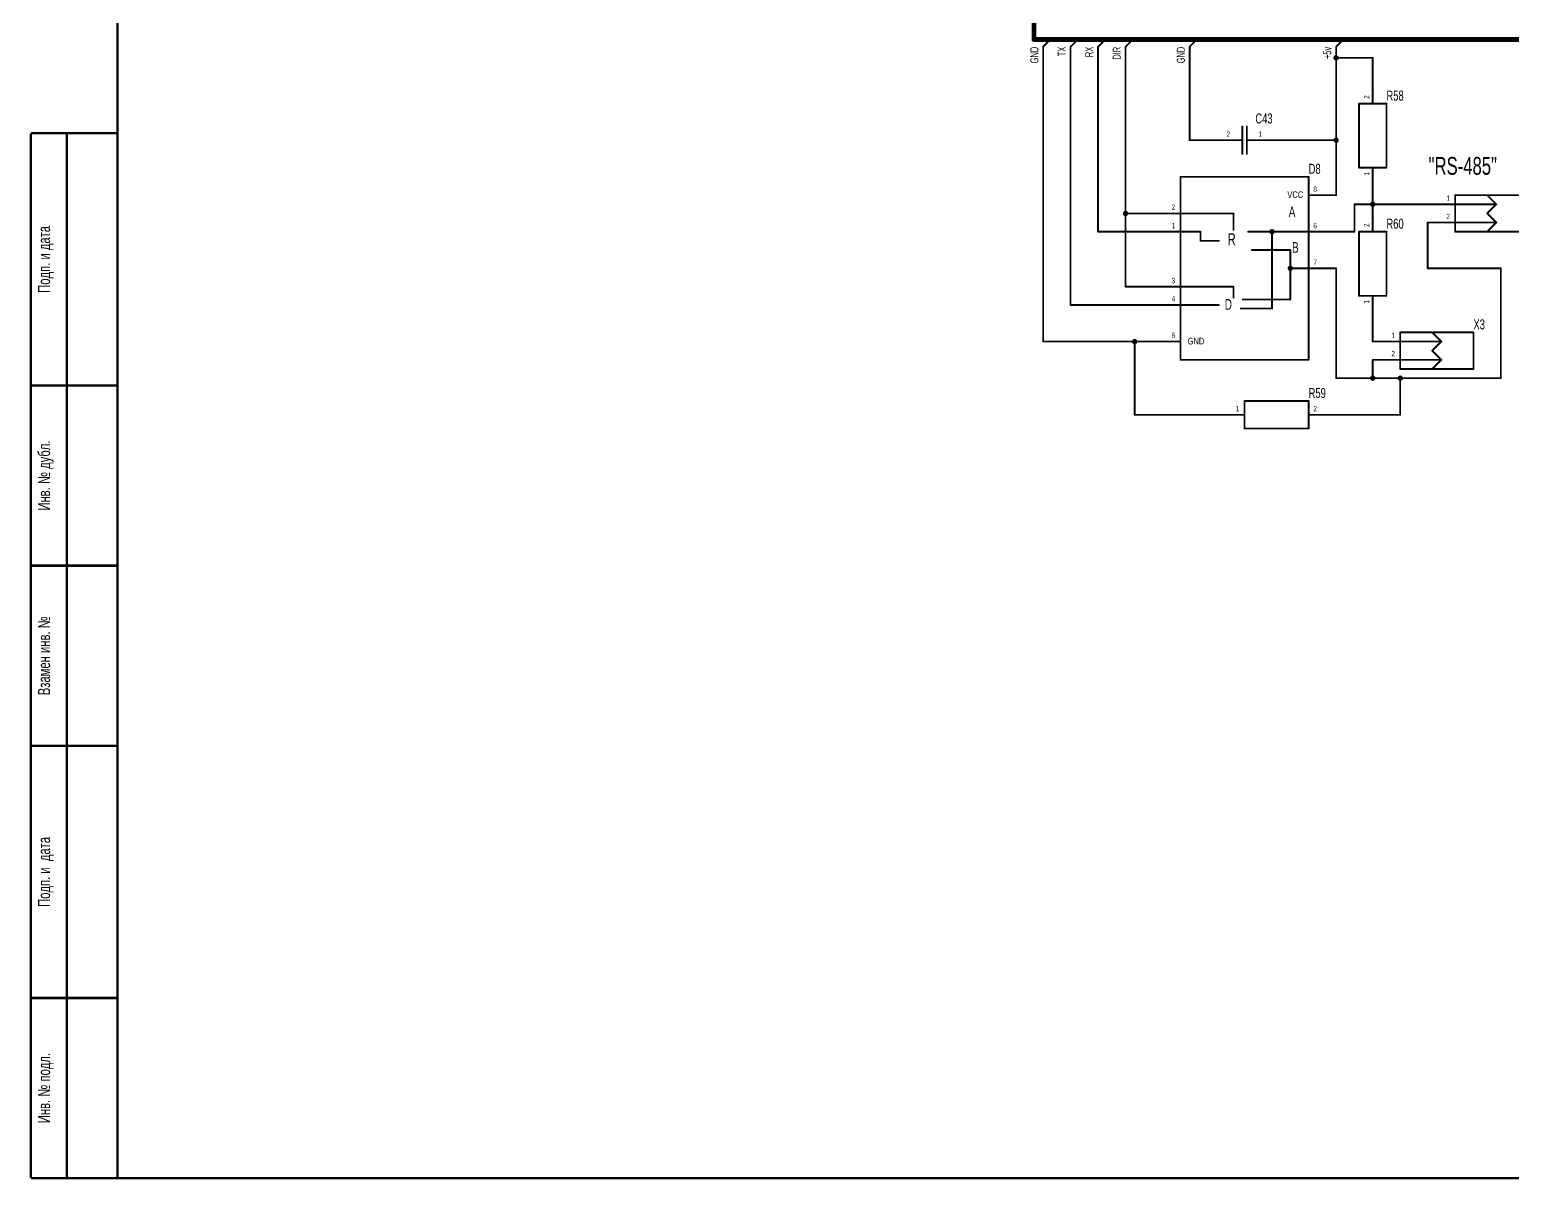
# Model space of a CAD drawing. Extents: x -4.5 to 18.4, y -0.7 to 15.5.
# Drawn here: x -4.48 to 3.61, y -0.7 to 5.58 of the extents above; entities that cross this region are included whole.
import ezdxf
from ezdxf.enums import TextEntityAlignment as Align

# ---------------------------------------------------------------- set-up
doc = ezdxf.new("R2010")
doc.units = 0
doc.header["$MEASUREMENT"] = 0
for name, color, linetype in [('Bus', 180, 'Continuous'), ('Element', 253, 'Continuous'), ('Net', 50, 'Continuous'), ('Pin', 50, 'Continuous'), ('Shapes', 252, 'Continuous'), ('Titles', 253, 'Continuous')]:
    doc.layers.add(name, color=color, linetype=linetype)

msp = doc.modelspace()

# ---------------------------------------------------------------- linework, layer by layer
at = {"layer": 'Bus', "linetype": 'Continuous', "const_width": 0.0262}
for points in [[(1, 9.4304), (1, 5.5304)], [(1, 5.5304), (7.55, 5.5304)]]:
    msp.add_lwpolyline(points, dxfattribs=at)
at = {"layer": 'Bus', "linetype": 'Continuous', "const_width": 0.0131}
msp.add_lwpolyline([(0.9934, 5.5304, 1), (1.0066, 5.5304, 1), (0.9934, 5.5304, 1)], format="xyb", dxfattribs=at)
msp.add_lwpolyline([(0.9934, 5.5304, 1), (1.0066, 5.5304, 1), (0.9934, 5.5304, 1)], format="xyb", dxfattribs=at)
at = {"layer": 'Element', "linetype": 'Continuous', "const_width": 0.0049}
for points in [[(2.7725, 5.1804, 1), (2.7775, 5.1804, 1), (2.7725, 5.1804, 1)], [(2.7725, 5.1804, 1), (2.7775, 5.1804, 1), (2.7725, 5.1804, 1)], [(2.9225, 5.1804, 1), (2.9275, 5.1804, 1), (2.9225, 5.1804, 1)], [(2.9225, 5.1804, 1), (2.9275, 5.1804, 1), (2.9225, 5.1804, 1)], [(2.1355, 5.0554, 1), (2.1405, 5.0554, 1), (2.1355, 5.0554, 1)], [(2.1605, 5.0554, 1), (2.1655, 5.0554, 1), (2.1605, 5.0554, 1)], [(2.0975, 4.9804, 1), (2.1025, 4.9804, 1), (2.0975, 4.9804, 1)], [(2.1355, 4.9804, 1), (2.1405, 4.9804, 1), (2.1355, 4.9804, 1)], [(2.1605, 4.9804, 1), (2.1655, 4.9804, 1), (2.1605, 4.9804, 1)], [(2.1975, 4.9804, 1), (2.2025, 4.9804, 1), (2.1975, 4.9804, 1)], [(2.1355, 4.9054, 1), (2.1405, 4.9054, 1), (2.1355, 4.9054, 1)], [(2.1605, 4.9054, 1), (2.1655, 4.9054, 1), (2.1605, 4.9054, 1)], [(1.7975, 4.7804, 1), (1.8025, 4.7804, 1), (1.7975, 4.7804, 1)], [(1.7975, 4.7804, 1), (1.8025, 4.7804, 1), (1.7975, 4.7804, 1)], [(2.4975, 4.7804, 1), (2.5025, 4.7804, 1), (2.4975, 4.7804, 1)], [(2.4975, 4.7804, 1), (2.5025, 4.7804, 1), (2.4975, 4.7804, 1)], [(2.7725, 4.8304, 1), (2.7775, 4.8304, 1), (2.7725, 4.8304, 1)], [(2.7725, 4.8304, 1), (2.7775, 4.8304, 1), (2.7725, 4.8304, 1)], [(2.9225, 4.8304, 1), (2.9275, 4.8304, 1), (2.9225, 4.8304, 1)], [(2.9225, 4.8304, 1), (2.9275, 4.8304, 1), (2.9225, 4.8304, 1)], [(3.2975, 4.6804, 1), (3.3025, 4.6804, 1), (3.2975, 4.6804, 1)], [(3.2975, 4.6804, 1), (3.3025, 4.6804, 1), (3.2975, 4.6804, 1)], [(3.2975, 4.6304, 1), (3.3025, 4.6304, 1), (3.2975, 4.6304, 1)], [(3.4725, 4.6804, 1), (3.4775, 4.6804, 1), (3.4725, 4.6804, 1)], [(3.5225, 4.6304, 1), (3.5275, 4.6304, 1), (3.5225, 4.6304, 1)], [(3.5225, 4.6304, 1), (3.5275, 4.6304, 1), (3.5225, 4.6304, 1)], [(3.5225, 4.6304, 1), (3.5275, 4.6304, 1), (3.5225, 4.6304, 1)], [(1.7975, 4.5804, 1), (1.8025, 4.5804, 1), (1.7975, 4.5804, 1)], [(2.0875, 4.5804, 1), (2.0925, 4.5804, 1), (2.0875, 4.5804, 1)], [(2.0875, 4.5804, 1), (2.0925, 4.5804, 1), (2.0875, 4.5804, 1)], [(3.2975, 4.5304, 1), (3.3025, 4.5304, 1), (3.2975, 4.5304, 1)], [(3.4725, 4.5804, 1), (3.4775, 4.5804, 1), (3.4725, 4.5804, 1)], [(3.4725, 4.5804, 1), (3.4775, 4.5804, 1), (3.4725, 4.5804, 1)], [(3.5225, 4.5304, 1), (3.5275, 4.5304, 1), (3.5225, 4.5304, 1)], [(3.5225, 4.5304, 1), (3.5275, 4.5304, 1), (3.5225, 4.5304, 1)], [(3.5225, 4.5304, 1), (3.5275, 4.5304, 1), (3.5225, 4.5304, 1)], [(1.7975, 4.4804, 1), (1.8025, 4.4804, 1), (1.7975, 4.4804, 1)], [(1.9075, 4.4804, 1), (1.9125, 4.4804, 1), (1.9075, 4.4804, 1)], [(1.9075, 4.4804, 1), (1.9125, 4.4804, 1), (1.9075, 4.4804, 1)], [(2.0875, 4.4904, 1), (2.0925, 4.4904, 1), (2.0875, 4.4904, 1)], [(2.1675, 4.4804, 1), (2.1725, 4.4804, 1), (2.1675, 4.4804, 1)], [(2.2975, 4.4804, 1), (2.3025, 4.4804, 1), (2.2975, 4.4804, 1)], [(2.3075, 4.4804, 1), (2.3125, 4.4804, 1), (2.3075, 4.4804, 1)], [(2.4975, 4.4804, 1), (2.5025, 4.4804, 1), (2.4975, 4.4804, 1)], [(2.7725, 4.4804, 1), (2.7775, 4.4804, 1), (2.7725, 4.4804, 1)], [(2.7725, 4.4804, 1), (2.7775, 4.4804, 1), (2.7725, 4.4804, 1)], [(2.9225, 4.4804, 1), (2.9275, 4.4804, 1), (2.9225, 4.4804, 1)], [(2.9225, 4.4804, 1), (2.9275, 4.4804, 1), (2.9225, 4.4804, 1)], [(3.2975, 4.4804, 1), (3.3025, 4.4804, 1), (3.2975, 4.4804, 1)], [(3.2975, 4.4804, 1), (3.3025, 4.4804, 1), (3.2975, 4.4804, 1)], [(3.4725, 4.4804, 1), (3.4775, 4.4804, 1), (3.4725, 4.4804, 1)], [(1.9075, 4.4304, 1), (1.9125, 4.4304, 1), (1.9075, 4.4304, 1)], [(1.9075, 4.4304, 1), (1.9125, 4.4304, 1), (1.9075, 4.4304, 1)], [(2.0075, 4.4304, 1), (2.0125, 4.4304, 1), (2.0075, 4.4304, 1)], [(2.1875, 4.3804, 1), (2.1925, 4.3804, 1), (2.1875, 4.3804, 1)], [(2.3975, 4.3804, 1), (2.4025, 4.3804, 1), (2.3975, 4.3804, 1)], [(2.3975, 4.3804, 1), (2.4025, 4.3804, 1), (2.3975, 4.3804, 1)], [(2.3975, 4.2804, 1), (2.4025, 4.2804, 1), (2.3975, 4.2804, 1)], [(2.4075, 4.2804, 1), (2.4125, 4.2804, 1), (2.4075, 4.2804, 1)], [(2.4975, 4.2804, 1), (2.5025, 4.2804, 1), (2.4975, 4.2804, 1)], [(1.7975, 4.1804, 1), (1.8025, 4.1804, 1), (1.7975, 4.1804, 1)], [(2.0875, 4.1804, 1), (2.0925, 4.1804, 1), (2.0875, 4.1804, 1)], [(2.0875, 4.1804, 1), (2.0925, 4.1804, 1), (2.0875, 4.1804, 1)], [(2.7725, 4.1304, 1), (2.7775, 4.1304, 1), (2.7725, 4.1304, 1)], [(2.7725, 4.1304, 1), (2.7775, 4.1304, 1), (2.7725, 4.1304, 1)], [(2.9225, 4.1304, 1), (2.9275, 4.1304, 1), (2.9225, 4.1304, 1)], [(2.9225, 4.1304, 1), (2.9275, 4.1304, 1), (2.9225, 4.1304, 1)], [(1.7975, 4.0804, 1), (1.8025, 4.0804, 1), (1.7975, 4.0804, 1)], [(1.8975, 4.0804, 1), (1.9025, 4.0804, 1), (1.8975, 4.0804, 1)], [(1.8975, 4.0804, 1), (1.9025, 4.0804, 1), (1.8975, 4.0804, 1)], [(2.0075, 4.0804, 1), (2.0125, 4.0804, 1), (2.0075, 4.0804, 1)], [(2.0875, 4.1204, 1), (2.0925, 4.1204, 1), (2.0875, 4.1204, 1)], [(2.1275, 4.0604, 1), (2.1325, 4.0604, 1), (2.1275, 4.0604, 1)], [(2.1375, 4.1104, 1), (2.1425, 4.1104, 1), (2.1375, 4.1104, 1)], [(2.2975, 4.0604, 1), (2.3025, 4.0604, 1), (2.2975, 4.0604, 1)], [(2.2975, 4.0604, 1), (2.3025, 4.0604, 1), (2.2975, 4.0604, 1)], [(2.3975, 4.1104, 1), (2.4025, 4.1104, 1), (2.3975, 4.1104, 1)], [(2.3975, 4.1104, 1), (2.4025, 4.1104, 1), (2.3975, 4.1104, 1)], [(2.9975, 3.9304, 1), (3.0025, 3.9304, 1), (2.9975, 3.9304, 1)], [(2.9975, 3.9304, 1), (3.0025, 3.9304, 1), (2.9975, 3.9304, 1)], [(3.1725, 3.9304, 1), (3.1775, 3.9304, 1), (3.1725, 3.9304, 1)], [(3.3975, 3.9304, 1), (3.4025, 3.9304, 1), (3.3975, 3.9304, 1)], [(3.3975, 3.9304, 1), (3.4025, 3.9304, 1), (3.3975, 3.9304, 1)], [(2.9975, 3.8804, 1), (3.0025, 3.8804, 1), (2.9975, 3.8804, 1)], [(3.1725, 3.8304, 1), (3.1775, 3.8304, 1), (3.1725, 3.8304, 1)], [(3.1725, 3.8304, 1), (3.1775, 3.8304, 1), (3.1725, 3.8304, 1)], [(3.2225, 3.8804, 1), (3.2275, 3.8804, 1), (3.2225, 3.8804, 1)], [(3.2225, 3.8804, 1), (3.2275, 3.8804, 1), (3.2225, 3.8804, 1)], [(3.2225, 3.8804, 1), (3.2275, 3.8804, 1), (3.2225, 3.8804, 1)], [(1.7975, 3.7804, 1), (1.8025, 3.7804, 1), (1.7975, 3.7804, 1)], [(1.7975, 3.7804, 1), (1.8025, 3.7804, 1), (1.7975, 3.7804, 1)], [(2.4975, 3.7804, 1), (2.5025, 3.7804, 1), (2.4975, 3.7804, 1)], [(2.4975, 3.7804, 1), (2.5025, 3.7804, 1), (2.4975, 3.7804, 1)], [(2.9975, 3.7804, 1), (3.0025, 3.7804, 1), (2.9975, 3.7804, 1)], [(2.9975, 3.7304, 1), (3.0025, 3.7304, 1), (2.9975, 3.7304, 1)], [(2.9975, 3.7304, 1), (3.0025, 3.7304, 1), (2.9975, 3.7304, 1)], [(3.1725, 3.7304, 1), (3.1775, 3.7304, 1), (3.1725, 3.7304, 1)], [(3.2225, 3.7804, 1), (3.2275, 3.7804, 1), (3.2225, 3.7804, 1)], [(3.2225, 3.7804, 1), (3.2275, 3.7804, 1), (3.2225, 3.7804, 1)], [(3.2225, 3.7804, 1), (3.2275, 3.7804, 1), (3.2225, 3.7804, 1)], [(3.3975, 3.7304, 1), (3.4025, 3.7304, 1), (3.3975, 3.7304, 1)], [(3.3975, 3.7304, 1), (3.4025, 3.7304, 1), (3.3975, 3.7304, 1)], [(2.1475, 3.5554, 1), (2.1525, 3.5554, 1), (2.1475, 3.5554, 1)], [(2.1475, 3.5554, 1), (2.1525, 3.5554, 1), (2.1475, 3.5554, 1)], [(2.4975, 3.5554, 1), (2.5025, 3.5554, 1), (2.4975, 3.5554, 1)], [(2.4975, 3.5554, 1), (2.5025, 3.5554, 1), (2.4975, 3.5554, 1)], [(2.1475, 3.4054, 1), (2.1525, 3.4054, 1), (2.1475, 3.4054, 1)], [(2.1475, 3.4054, 1), (2.1525, 3.4054, 1), (2.1475, 3.4054, 1)], [(2.4975, 3.4054, 1), (2.5025, 3.4054, 1), (2.4975, 3.4054, 1)], [(2.4975, 3.4054, 1), (2.5025, 3.4054, 1), (2.4975, 3.4054, 1)]]:
    msp.add_lwpolyline(points, format="xyb", dxfattribs=at)
at = {"layer": 'Element', "linetype": 'Continuous', "const_width": 0.0098}
for points in [[(2.775, 5.1804), (2.775, 4.8304)], [(2.775, 5.1804), (2.925, 5.1804)], [(2.925, 5.1804), (2.925, 4.8304)], [(2.138, 5.0554), (2.138, 4.9054)], [(2.163, 5.0554), (2.163, 4.9054)], [(2.138, 4.9804), (2.1, 4.9804)], [(2.2, 4.9804), (2.163, 4.9804)], [(1.8, 3.7804), (1.8, 4.7804)], [(1.8, 4.7804), (2.5, 4.7804)], [(2.5, 4.7804), (2.5, 3.7804)], [(2.925, 4.8304), (2.775, 4.8304)], [(3.7, 4.6804), (3.3, 4.6804)], [(3.3, 4.6804), (3.3, 4.4804)], [(3.525, 4.6304), (3.3, 4.6304)], [(3.525, 4.6304), (3.475, 4.6804)], [(3.525, 4.6304), (3.475, 4.5804)], [(2.09, 4.5804), (1.8, 4.5804)], [(2.09, 4.4904), (2.09, 4.5804)], [(3.525, 4.5304), (3.3, 4.5304)], [(3.525, 4.5304), (3.475, 4.5804)], [(3.525, 4.5304), (3.475, 4.4804)], [(1.8, 4.4804), (1.91, 4.4804)], [(1.91, 4.4804), (1.91, 4.4304)], [(2.17, 4.4804), (2.5, 4.4804)], [(2.31, 4.4804), (2.3095, 4.4835), (2.3081, 4.4862), (2.3059, 4.4885), (2.3031, 4.4899), (2.3, 4.4904), (2.2969, 4.4899), (2.2941, 4.4885), (2.2919, 4.4862), (2.2905, 4.4835), (2.29, 4.4804), (2.2905, 4.4773), (2.2919, 4.4745), (2.2941, 4.4723), (2.2969, 4.4709), (2.3, 4.4704), (2.3031, 4.4709), (2.3059, 4.4723), (2.3081, 4.4745), (2.3095, 4.4773), (2.31, 4.4804)], [(2.3, 4.4804), (2.3, 4.0604)], [(2.775, 4.4804), (2.775, 4.1304)], [(2.775, 4.4804), (2.925, 4.4804)], [(2.925, 4.4804), (2.925, 4.1304)], [(3.3, 4.4804), (3.7, 4.4804)], [(1.91, 4.4304), (2.01, 4.4304)], [(2.19, 4.3804), (2.4, 4.3804)], [(2.4, 4.3804), (2.4, 4.1104)], [(2.41, 4.2804), (2.4095, 4.2835), (2.4081, 4.2862), (2.4059, 4.2885), (2.4031, 4.2899), (2.4, 4.2904), (2.3969, 4.2899), (2.3941, 4.2885), (2.3919, 4.2862), (2.3905, 4.2835), (2.39, 4.2804), (2.3905, 4.2773), (2.3919, 4.2745), (2.3941, 4.2723), (2.3969, 4.2709), (2.4, 4.2704), (2.4031, 4.2709), (2.4059, 4.2723), (2.4081, 4.2745), (2.4095, 4.2773), (2.41, 4.2804)], [(2.5, 4.2804), (2.4, 4.2804)], [(1.8, 4.1804), (2.09, 4.1804)], [(2.09, 4.1804), (2.09, 4.1204)], [(2.925, 4.1304), (2.775, 4.1304)], [(1.9, 4.0804), (1.8, 4.0804)], [(1.9, 4.0804), (2.01, 4.0804)], [(2.13, 4.0604), (2.3, 4.0604)], [(2.14, 4.1104), (2.4, 4.1104)], [(3.4, 3.9304), (3, 3.9304)], [(3, 3.9304), (3, 3.7304)], [(3.225, 3.8804), (3.175, 3.9304)], [(3.4, 3.7304), (3.4, 3.9304)], [(3.225, 3.8804), (3, 3.8804)], [(3.225, 3.8804), (3.175, 3.8304)], [(3.225, 3.7804), (3.175, 3.8304)], [(1.8, 3.7804), (2.5, 3.7804)], [(3.225, 3.7804), (3, 3.7804)], [(3, 3.7304), (3.4, 3.7304)], [(3.225, 3.7804), (3.175, 3.7304)], [(2.15, 3.4054), (2.15, 3.5554)], [(2.5, 3.5554), (2.15, 3.5554)], [(2.5, 3.5554), (2.5, 3.4054)], [(2.5, 3.4054), (2.15, 3.4054)]]:
    msp.add_lwpolyline(points, dxfattribs=at)
at = {"layer": 'Net', "linetype": 'Continuous', "const_width": 0.0098}
for points in [[(1.05, 5.491), (1.0894, 5.5304)], [(1.2, 5.491), (1.2394, 5.5304)], [(1.35, 5.491), (1.3894, 5.5304)], [(1.5, 5.491), (1.5394, 5.5304)], [(1.85, 5.491), (1.8894, 5.5304)], [(2.65, 5.491), (2.6894, 5.5304)], [(1.05, 3.8804), (1.05, 5.491)], [(1.2, 4.0804), (1.2, 5.491)], [(1.35, 4.4804), (1.35, 5.491)], [(1.5, 4.5804), (1.5, 5.491)], [(1.85, 4.9804), (1.85, 5.491)], [(2.6402, 5.4304), (2.6406, 5.4273), (2.642, 5.4246), (2.6442, 5.4224), (2.647, 5.421), (2.65, 5.4205), (2.653, 5.421), (2.6558, 5.4224), (2.658, 5.4246), (2.6594, 5.4273), (2.6598, 5.4304), (2.6594, 5.4334), (2.658, 5.4361), (2.6558, 5.4383), (2.653, 5.4397), (2.65, 5.4402), (2.647, 5.4397), (2.6442, 5.4383), (2.642, 5.4361), (2.6406, 5.4334), (2.6402, 5.4304)], [(2.65, 4.6804), (2.65, 5.491)], [(2.85, 5.4304), (2.65, 5.4304)], [(2.85, 5.3304), (2.85, 5.4304)], [(1.95, 4.9804), (1.85, 4.9804)], [(2.35, 4.9804), (2.65, 4.9804)], [(2.6402, 4.9804), (2.6406, 4.9773), (2.642, 4.9746), (2.6442, 4.9724), (2.647, 4.971), (2.65, 4.9705), (2.653, 4.971), (2.6558, 4.9724), (2.658, 4.9746), (2.6594, 4.9773), (2.6598, 4.9804), (2.6594, 4.9834), (2.658, 4.9861), (2.6558, 4.9883), (2.653, 4.9897), (2.65, 4.9902), (2.647, 4.9897), (2.6442, 4.9883), (2.642, 4.9861), (2.6406, 4.9834), (2.6402, 4.9804)], [(2.75, 4.4804), (2.75, 4.6304)], [(2.75, 4.6304), (3.15, 4.6304)], [(2.8402, 4.6304), (2.8406, 4.6273), (2.842, 4.6246), (2.8442, 4.6224), (2.847, 4.621), (2.85, 4.6205), (2.853, 4.621), (2.8558, 4.6224), (2.858, 4.6246), (2.8594, 4.6273), (2.8598, 4.6304), (2.8594, 4.6334), (2.858, 4.6361), (2.8558, 4.6383), (2.853, 4.6397), (2.85, 4.6402), (2.847, 4.6397), (2.8442, 4.6383), (2.842, 4.6361), (2.8406, 4.6334), (2.8402, 4.6304)], [(2.8402, 4.6304), (2.8406, 4.6273), (2.842, 4.6246), (2.8442, 4.6224), (2.847, 4.621), (2.85, 4.6205), (2.853, 4.621), (2.8558, 4.6224), (2.858, 4.6246), (2.8594, 4.6273), (2.8598, 4.6304), (2.8594, 4.6334), (2.858, 4.6361), (2.8558, 4.6383), (2.853, 4.6397), (2.85, 4.6402), (2.847, 4.6397), (2.8442, 4.6383), (2.842, 4.6361), (2.8406, 4.6334), (2.8402, 4.6304)], [(2.85, 4.6304), (2.85, 4.6804)], [(2.85, 4.6304), (2.85, 4.6304)], [(2.85, 4.6304), (2.85, 4.6304)], [(1.4902, 4.5804), (1.4906, 4.5773), (1.492, 4.5746), (1.4942, 4.5724), (1.497, 4.571), (1.5, 4.5705), (1.503, 4.571), (1.5058, 4.5724), (1.508, 4.5746), (1.5094, 4.5773), (1.5098, 4.5804), (1.5094, 4.5834), (1.508, 4.5861), (1.5058, 4.5883), (1.503, 4.5897), (1.5, 4.5902), (1.497, 4.5897), (1.4942, 4.5883), (1.492, 4.5861), (1.4906, 4.5834), (1.4902, 4.5804)], [(1.5, 4.1804), (1.5, 4.5804)], [(1.5, 4.5804), (1.65, 4.5804)], [(3.15, 4.2804), (3.15, 4.5304)], [(1.65, 4.4804), (1.35, 4.4804)], [(2.65, 4.4804), (2.75, 4.4804)], [(2.65, 4.2804), (2.65, 3.6804)], [(3.55, 4.2804), (3.15, 4.2804)], [(3.55, 3.6804), (3.55, 4.2804)], [(1.65, 4.1804), (1.5, 4.1804)], [(1.65, 4.0804), (1.2, 4.0804)], [(2.85, 3.9804), (2.85, 3.8804)], [(1.5402, 3.8804), (1.5406, 3.8773), (1.542, 3.8746), (1.5442, 3.8724), (1.547, 3.871), (1.55, 3.8705), (1.553, 3.871), (1.5558, 3.8724), (1.558, 3.8746), (1.5594, 3.8773), (1.5598, 3.8804), (1.5594, 3.8834), (1.558, 3.8861), (1.5558, 3.8883), (1.553, 3.8897), (1.55, 3.8902), (1.547, 3.8897), (1.5442, 3.8883), (1.542, 3.8861), (1.5406, 3.8834), (1.5402, 3.8804)], [(1.65, 3.8804), (1.05, 3.8804)], [(1.55, 3.4804), (1.55, 3.8804)], [(2.85, 3.7804), (2.85, 3.6804)], [(2.65, 3.6804), (3.55, 3.6804)], [(2.8402, 3.6804), (2.8406, 3.6773), (2.842, 3.6746), (2.8442, 3.6724), (2.847, 3.671), (2.85, 3.6705), (2.853, 3.671), (2.8558, 3.6724), (2.858, 3.6746), (2.8594, 3.6773), (2.8598, 3.6804), (2.8594, 3.6834), (2.858, 3.6861), (2.8558, 3.6883), (2.853, 3.6897), (2.85, 3.6902), (2.847, 3.6897), (2.8442, 3.6883), (2.842, 3.6861), (2.8406, 3.6834), (2.8402, 3.6804)], [(2.9902, 3.6804), (2.9906, 3.6773), (2.992, 3.6746), (2.9942, 3.6724), (2.997, 3.671), (3, 3.6705), (3.003, 3.671), (3.0058, 3.6724), (3.008, 3.6746), (3.0094, 3.6773), (3.0098, 3.6804), (3.0094, 3.6834), (3.008, 3.6861), (3.0058, 3.6883), (3.003, 3.6897), (3, 3.6902), (2.997, 3.6897), (2.9942, 3.6883), (2.992, 3.6861), (2.9906, 3.6834), (2.9902, 3.6804)], [(3, 3.4804), (3, 3.6804)], [(2, 3.4804), (1.55, 3.4804)], [(2.65, 3.4804), (3, 3.4804)]]:
    msp.add_lwpolyline(points, dxfattribs=at)
at = {"layer": 'Net', "linetype": 'Continuous', "const_width": 0.0049}
for points in [[(1.0869, 5.5304, 1), (1.0918, 5.5304, 1), (1.0869, 5.5304, 1)], [(1.2369, 5.5304, 1), (1.2418, 5.5304, 1), (1.2369, 5.5304, 1)], [(1.3869, 5.5304, 1), (1.3918, 5.5304, 1), (1.3869, 5.5304, 1)], [(1.5369, 5.5304, 1), (1.5418, 5.5304, 1), (1.5369, 5.5304, 1)], [(1.8869, 5.5304, 1), (1.8918, 5.5304, 1), (1.8869, 5.5304, 1)], [(2.6869, 5.5304, 1), (2.6918, 5.5304, 1), (2.6869, 5.5304, 1)], [(1.0475, 5.491, 1), (1.0525, 5.491, 1), (1.0475, 5.491, 1)], [(1.0475, 5.491, 1), (1.0525, 5.491, 1), (1.0475, 5.491, 1)], [(1.1975, 5.491, 1), (1.2025, 5.491, 1), (1.1975, 5.491, 1)], [(1.1975, 5.491, 1), (1.2025, 5.491, 1), (1.1975, 5.491, 1)], [(1.3475, 5.491, 1), (1.3525, 5.491, 1), (1.3475, 5.491, 1)], [(1.3475, 5.491, 1), (1.3525, 5.491, 1), (1.3475, 5.491, 1)], [(1.4975, 5.491, 1), (1.5025, 5.491, 1), (1.4975, 5.491, 1)], [(1.4975, 5.491, 1), (1.5025, 5.491, 1), (1.4975, 5.491, 1)], [(1.8475, 5.491, 1), (1.8525, 5.491, 1), (1.8475, 5.491, 1)], [(1.8475, 5.491, 1), (1.8525, 5.491, 1), (1.8475, 5.491, 1)], [(2.6377, 5.4304, 1), (2.6426, 5.4304, 1), (2.6377, 5.4304, 1)], [(2.6475, 5.491, 1), (2.6525, 5.491, 1), (2.6475, 5.491, 1)], [(2.6475, 5.491, 1), (2.6525, 5.491, 1), (2.6475, 5.491, 1)], [(2.6475, 5.4304, 1), (2.6525, 5.4304, 1), (2.6475, 5.4304, 1)], [(2.8475, 5.4304, 1), (2.8525, 5.4304, 1), (2.8475, 5.4304, 1)], [(2.8475, 5.4304, 1), (2.8525, 5.4304, 1), (2.8475, 5.4304, 1)], [(2.8475, 5.3304, 1), (2.8525, 5.3304, 1), (2.8475, 5.3304, 1)], [(1.8475, 4.9804, 1), (1.8525, 4.9804, 1), (1.8475, 4.9804, 1)], [(1.8475, 4.9804, 1), (1.8525, 4.9804, 1), (1.8475, 4.9804, 1)], [(1.9475, 4.9804, 1), (1.9525, 4.9804, 1), (1.9475, 4.9804, 1)], [(2.3475, 4.9804, 1), (2.3525, 4.9804, 1), (2.3475, 4.9804, 1)], [(2.6377, 4.9804, 1), (2.6426, 4.9804, 1), (2.6377, 4.9804, 1)], [(2.6475, 4.9804, 1), (2.6525, 4.9804, 1), (2.6475, 4.9804, 1)], [(2.6475, 4.6804, 1), (2.6525, 4.6804, 1), (2.6475, 4.6804, 1)], [(2.7475, 4.6304, 1), (2.7525, 4.6304, 1), (2.7475, 4.6304, 1)], [(2.7475, 4.6304, 1), (2.7525, 4.6304, 1), (2.7475, 4.6304, 1)], [(2.8377, 4.6304, 1), (2.8426, 4.6304, 1), (2.8377, 4.6304, 1)], [(2.8377, 4.6304, 1), (2.8426, 4.6304, 1), (2.8377, 4.6304, 1)], [(2.8475, 4.6804, 1), (2.8525, 4.6804, 1), (2.8475, 4.6804, 1)], [(2.8475, 4.6304, 1), (2.8525, 4.6304, 1), (2.8475, 4.6304, 1)], [(2.8475, 4.6304, 1), (2.8525, 4.6304, 1), (2.8475, 4.6304, 1)], [(2.8475, 4.6304, 1), (2.8525, 4.6304, 1), (2.8475, 4.6304, 1)], [(3.1475, 4.6304, 1), (3.1525, 4.6304, 1), (3.1475, 4.6304, 1)], [(1.4877, 4.5804, 1), (1.4926, 4.5804, 1), (1.4877, 4.5804, 1)], [(1.4975, 4.5804, 1), (1.5025, 4.5804, 1), (1.4975, 4.5804, 1)], [(1.4975, 4.5804, 1), (1.5025, 4.5804, 1), (1.4975, 4.5804, 1)], [(1.4975, 4.5804, 1), (1.5025, 4.5804, 1), (1.4975, 4.5804, 1)], [(1.6475, 4.5804, 1), (1.6525, 4.5804, 1), (1.6475, 4.5804, 1)], [(3.1475, 4.5304, 1), (3.1525, 4.5304, 1), (3.1475, 4.5304, 1)], [(1.3475, 4.4804, 1), (1.3525, 4.4804, 1), (1.3475, 4.4804, 1)], [(1.3475, 4.4804, 1), (1.3525, 4.4804, 1), (1.3475, 4.4804, 1)], [(1.6475, 4.4804, 1), (1.6525, 4.4804, 1), (1.6475, 4.4804, 1)], [(2.6475, 4.4804, 1), (2.6525, 4.4804, 1), (2.6475, 4.4804, 1)], [(2.7475, 4.4804, 1), (2.7525, 4.4804, 1), (2.7475, 4.4804, 1)], [(2.7475, 4.4804, 1), (2.7525, 4.4804, 1), (2.7475, 4.4804, 1)], [(2.6475, 4.2804, 1), (2.6525, 4.2804, 1), (2.6475, 4.2804, 1)], [(3.1475, 4.2804, 1), (3.1525, 4.2804, 1), (3.1475, 4.2804, 1)], [(3.1475, 4.2804, 1), (3.1525, 4.2804, 1), (3.1475, 4.2804, 1)], [(3.5475, 4.2804, 1), (3.5525, 4.2804, 1), (3.5475, 4.2804, 1)], [(3.5475, 4.2804, 1), (3.5525, 4.2804, 1), (3.5475, 4.2804, 1)], [(1.4975, 4.1804, 1), (1.5025, 4.1804, 1), (1.4975, 4.1804, 1)], [(1.4975, 4.1804, 1), (1.5025, 4.1804, 1), (1.4975, 4.1804, 1)], [(1.6475, 4.1804, 1), (1.6525, 4.1804, 1), (1.6475, 4.1804, 1)], [(1.1975, 4.0804, 1), (1.2025, 4.0804, 1), (1.1975, 4.0804, 1)], [(1.1975, 4.0804, 1), (1.2025, 4.0804, 1), (1.1975, 4.0804, 1)], [(1.6475, 4.0804, 1), (1.6525, 4.0804, 1), (1.6475, 4.0804, 1)], [(2.8475, 3.9804, 1), (2.8525, 3.9804, 1), (2.8475, 3.9804, 1)], [(1.0475, 3.8804, 1), (1.0525, 3.8804, 1), (1.0475, 3.8804, 1)], [(1.0475, 3.8804, 1), (1.0525, 3.8804, 1), (1.0475, 3.8804, 1)], [(1.5377, 3.8804, 1), (1.5426, 3.8804, 1), (1.5377, 3.8804, 1)], [(1.5475, 3.8804, 1), (1.5525, 3.8804, 1), (1.5475, 3.8804, 1)], [(1.6475, 3.8804, 1), (1.6525, 3.8804, 1), (1.6475, 3.8804, 1)], [(2.8475, 3.8804, 1), (2.8525, 3.8804, 1), (2.8475, 3.8804, 1)], [(2.8475, 3.7804, 1), (2.8525, 3.7804, 1), (2.8475, 3.7804, 1)], [(2.6475, 3.6804, 1), (2.6525, 3.6804, 1), (2.6475, 3.6804, 1)], [(2.6475, 3.6804, 1), (2.6525, 3.6804, 1), (2.6475, 3.6804, 1)], [(2.8377, 3.6804, 1), (2.8426, 3.6804, 1), (2.8377, 3.6804, 1)], [(2.8475, 3.6804, 1), (2.8525, 3.6804, 1), (2.8475, 3.6804, 1)], [(2.9877, 3.6804, 1), (2.9926, 3.6804, 1), (2.9877, 3.6804, 1)], [(2.9975, 3.6804, 1), (3.0025, 3.6804, 1), (2.9975, 3.6804, 1)], [(3.5475, 3.6804, 1), (3.5525, 3.6804, 1), (3.5475, 3.6804, 1)], [(3.5475, 3.6804, 1), (3.5525, 3.6804, 1), (3.5475, 3.6804, 1)], [(1.5475, 3.4804, 1), (1.5525, 3.4804, 1), (1.5475, 3.4804, 1)], [(1.5475, 3.4804, 1), (1.5525, 3.4804, 1), (1.5475, 3.4804, 1)], [(1.9975, 3.4804, 1), (2.0025, 3.4804, 1), (1.9975, 3.4804, 1)], [(2.6475, 3.4804, 1), (2.6525, 3.4804, 1), (2.6475, 3.4804, 1)], [(2.9975, 3.4804, 1), (3.0025, 3.4804, 1), (2.9975, 3.4804, 1)], [(2.9975, 3.4804, 1), (3.0025, 3.4804, 1), (2.9975, 3.4804, 1)]]:
    msp.add_lwpolyline(points, format="xyb", dxfattribs=at)
at = {"layer": 'Pin', "linetype": 'Continuous', "const_width": 0.0049}
for points in [[(2.8475, 5.3304, 1), (2.8525, 5.3304, 1), (2.8475, 5.3304, 1)], [(2.8475, 5.1804, 1), (2.8525, 5.1804, 1), (2.8475, 5.1804, 1)], [(1.9475, 4.9804, 1), (1.9525, 4.9804, 1), (1.9475, 4.9804, 1)], [(2.0975, 4.9804, 1), (2.1025, 4.9804, 1), (2.0975, 4.9804, 1)], [(2.1975, 4.9804, 1), (2.2025, 4.9804, 1), (2.1975, 4.9804, 1)], [(2.3475, 4.9804, 1), (2.3525, 4.9804, 1), (2.3475, 4.9804, 1)], [(2.8475, 4.8304, 1), (2.8525, 4.8304, 1), (2.8475, 4.8304, 1)], [(2.4975, 4.6804, 1), (2.5025, 4.6804, 1), (2.4975, 4.6804, 1)], [(2.6475, 4.6804, 1), (2.6525, 4.6804, 1), (2.6475, 4.6804, 1)], [(2.8475, 4.6804, 1), (2.8525, 4.6804, 1), (2.8475, 4.6804, 1)], [(2.8475, 4.6304, 1), (2.8525, 4.6304, 1), (2.8475, 4.6304, 1)], [(3.1475, 4.6304, 1), (3.1525, 4.6304, 1), (3.1475, 4.6304, 1)], [(3.2975, 4.6304, 1), (3.3025, 4.6304, 1), (3.2975, 4.6304, 1)], [(1.6475, 4.5804, 1), (1.6525, 4.5804, 1), (1.6475, 4.5804, 1)], [(1.7975, 4.5804, 1), (1.8025, 4.5804, 1), (1.7975, 4.5804, 1)], [(3.1475, 4.5304, 1), (3.1525, 4.5304, 1), (3.1475, 4.5304, 1)], [(3.2975, 4.5304, 1), (3.3025, 4.5304, 1), (3.2975, 4.5304, 1)], [(1.6475, 4.4804, 1), (1.6525, 4.4804, 1), (1.6475, 4.4804, 1)], [(1.7975, 4.4804, 1), (1.8025, 4.4804, 1), (1.7975, 4.4804, 1)], [(2.4975, 4.4804, 1), (2.5025, 4.4804, 1), (2.4975, 4.4804, 1)], [(2.6475, 4.4804, 1), (2.6525, 4.4804, 1), (2.6475, 4.4804, 1)], [(2.8475, 4.4804, 1), (2.8525, 4.4804, 1), (2.8475, 4.4804, 1)], [(2.4975, 4.2804, 1), (2.5025, 4.2804, 1), (2.4975, 4.2804, 1)], [(2.6475, 4.2804, 1), (2.6525, 4.2804, 1), (2.6475, 4.2804, 1)], [(1.6475, 4.1804, 1), (1.6525, 4.1804, 1), (1.6475, 4.1804, 1)], [(1.7975, 4.1804, 1), (1.8025, 4.1804, 1), (1.7975, 4.1804, 1)], [(2.8475, 4.1304, 1), (2.8525, 4.1304, 1), (2.8475, 4.1304, 1)], [(1.6475, 4.0804, 1), (1.6525, 4.0804, 1), (1.6475, 4.0804, 1)], [(1.7975, 4.0804, 1), (1.8025, 4.0804, 1), (1.7975, 4.0804, 1)], [(2.8475, 3.9804, 1), (2.8525, 3.9804, 1), (2.8475, 3.9804, 1)], [(1.6475, 3.8804, 1), (1.6525, 3.8804, 1), (1.6475, 3.8804, 1)], [(1.7975, 3.8804, 1), (1.8025, 3.8804, 1), (1.7975, 3.8804, 1)], [(2.8475, 3.8804, 1), (2.8525, 3.8804, 1), (2.8475, 3.8804, 1)], [(2.9975, 3.8804, 1), (3.0025, 3.8804, 1), (2.9975, 3.8804, 1)], [(2.8475, 3.7804, 1), (2.8525, 3.7804, 1), (2.8475, 3.7804, 1)], [(2.9975, 3.7804, 1), (3.0025, 3.7804, 1), (2.9975, 3.7804, 1)], [(1.9975, 3.4804, 1), (2.0025, 3.4804, 1), (1.9975, 3.4804, 1)], [(2.1475, 3.4804, 1), (2.1525, 3.4804, 1), (2.1475, 3.4804, 1)], [(2.4975, 3.4804, 1), (2.5025, 3.4804, 1), (2.4975, 3.4804, 1)], [(2.6475, 3.4804, 1), (2.6525, 3.4804, 1), (2.6475, 3.4804, 1)]]:
    msp.add_lwpolyline(points, format="xyb", dxfattribs=at)
at = {"layer": 'Pin', "linetype": 'Continuous', "const_width": 0.0098}
for points in [[(2.85, 5.1804), (2.85, 5.3304)], [(2.1, 4.9804), (1.95, 4.9804)], [(2.2, 4.9804), (2.35, 4.9804)], [(2.85, 4.8304), (2.85, 4.6804)], [(2.5, 4.6804), (2.65, 4.6804)], [(2.85, 4.4804), (2.85, 4.6304)], [(3.3, 4.6304), (3.15, 4.6304)], [(1.8, 4.5804), (1.65, 4.5804)], [(3.3, 4.5304), (3.15, 4.5304)], [(1.8, 4.4804), (1.65, 4.4804)], [(2.5, 4.4804), (2.65, 4.4804)], [(2.5, 4.2804), (2.65, 4.2804)], [(1.8, 4.1804), (1.65, 4.1804)], [(2.85, 4.1304), (2.85, 3.9804)], [(1.8, 4.0804), (1.65, 4.0804)], [(1.8, 3.8804), (1.65, 3.8804)], [(3, 3.8804), (2.85, 3.8804)], [(3, 3.7804), (2.85, 3.7804)], [(2.15, 3.4804), (2, 3.4804)], [(2.5, 3.4804), (2.65, 3.4804)]]:
    msp.add_lwpolyline(points, dxfattribs=at)
at = {"layer": 'Titles', "linetype": 'Continuous', "const_width": 0.0131}
for points in [[(18.3961, -0.6905), (-4.0055, -0.6905), (-4.0055, 15.4512), (18.3961, 15.4512), (18.3961, -0.6905)], [(-4.478, 3.6402), (-4.478, 5.0182)], [(-4.478, 5.0182), (-4.2811, 5.0182)], [(-4.478, 5.0182), (-4.2811, 5.0182)], [(-4.2811, 3.6402), (-4.2811, 5.0182)], [(-4.2811, 3.6402), (-4.2811, 5.0182)], [(-4.2811, 5.0182), (-4.0055, 5.0182)], [(-4.2811, 5.0182), (-4.0055, 5.0182)], [(-4.0055, 3.6402), (-4.0055, 5.0182)], [(-4.478, 2.656), (-4.478, 3.6402)], [(-4.478, 3.6402), (-4.2811, 3.6402)], [(-4.478, 3.6402), (-4.2811, 3.6402)], [(-4.2811, 2.656), (-4.2811, 3.6402)], [(-4.2811, 2.656), (-4.2811, 3.6402)], [(-4.2811, 3.6402), (-4.0055, 3.6402)], [(-4.2811, 3.6402), (-4.0055, 3.6402)], [(-4.0055, 2.656), (-4.0055, 3.6402)], [(-4.478, 1.6717), (-4.478, 2.656)], [(-4.478, 2.656), (-4.2811, 2.656)], [(-4.478, 2.656), (-4.2811, 2.656)], [(-4.2811, 1.6717), (-4.2811, 2.656)], [(-4.2811, 1.6717), (-4.2811, 2.656)], [(-4.2811, 2.656), (-4.0055, 2.656)], [(-4.2811, 2.656), (-4.0055, 2.656)], [(-4.0055, 1.6717), (-4.0055, 2.656)], [(-4.478, 0.2937), (-4.478, 1.6717)], [(-4.478, 1.6717), (-4.2811, 1.6717)], [(-4.478, 1.6717), (-4.2811, 1.6717)], [(-4.2811, 0.2937), (-4.2811, 1.6717)], [(-4.2811, 0.2937), (-4.2811, 1.6717)], [(-4.2811, 1.6717), (-4.0055, 1.6717)], [(-4.2811, 1.6717), (-4.0055, 1.6717)], [(-4.0055, 0.2937), (-4.0055, 1.6717)], [(-4.478, -0.6905), (-4.478, 0.2937)], [(-4.478, 0.2937), (-4.2811, 0.2937)], [(-4.478, 0.2937), (-4.2811, 0.2937)], [(-4.2811, -0.6905), (-4.2811, 0.2937)], [(-4.2811, -0.6905), (-4.2811, 0.2937)], [(-4.2811, 0.2937), (-4.0055, 0.2937)], [(-4.2811, 0.2937), (-4.0055, 0.2937)], [(-4.0055, -0.6905), (-4.0055, 0.2937)], [(-4.478, -0.6905), (-4.2811, -0.6905)], [(-4.2811, -0.6905), (-4.0055, -0.6905)]]:
    msp.add_lwpolyline(points, dxfattribs=at)

# ---------------------------------------------------------------- texts
at = {"layer": 'Element', "width": 0.7}
for s, p in [('R58', (2.925, 5.1804)), ('C43', (2.2091, 5.0554)), ('D8', (2.5, 4.7804)), ('R60', (2.925, 4.4804)), ('X3', (3.4, 3.9304)), ('R59', (2.5, 3.5554))]:
    msp.add_text(s, height=0.0547, dxfattribs=at).set_placement(p, align=Align.BOTTOM_LEFT)
for s, height, p in [('A', 0.0583, (2.3914, 4.6181)), ('R', 0.0656, (2.0575, 4.4723)), ('B', 0.0583, (2.4096, 4.4237)), ('D', 0.0583, (2.0419, 4.1122))]:
    msp.add_text(s, height=height, dxfattribs=at).set_placement(p, align=Align.TOP_LEFT)
at = {"layer": 'Net', "width": 0.7}
for s, p in [('GND', (1.0369, 5.491)), ('TX', (1.1869, 5.491)), ('RX', (1.3369, 5.491)), ('DIR', (1.4869, 5.491)), ('GND', (1.8369, 5.491)), ('+5v', (2.6369, 5.491))]:
    msp.add_text(s, height=0.0437, rotation=90, dxfattribs=at).set_placement(p, align=Align.BOTTOM_RIGHT)
at = {"layer": 'Pin', "width": 0.7}
for s, p in [('2', (2.8019, 5.2066)), ('1', (2.8019, 4.7877)), ('2', (2.8019, 4.5066)), ('1', (2.8019, 4.0877))]:
    msp.add_text(s, height=0.0292, rotation=90, dxfattribs=at).set_placement(p, align=Align.TOP_LEFT)
for s, height, p in [('2', 0.0292, (2.0524, 5.0285)), ('1', 0.0292, (2.2262, 5.0285)), ('VCC', 0.0365, (2.3841, 4.7011)), ('8', 0.0292, (2.5262, 4.7285)), ('2', 0.0292, (1.7524, 4.6285)), ('1', 0.0292, (3.2524, 4.6785)), ('2', 0.0292, (3.2524, 4.5785)), ('1', 0.0292, (1.7524, 4.5285)), ('6', 0.0292, (2.5262, 4.5285)), ('7', 0.0292, (2.5262, 4.3285)), ('3', 0.0292, (1.7524, 4.2285)), ('4', 0.0292, (1.7524, 4.1285)), ('5', 0.0292, (1.7524, 3.9285)), ('GND', 0.0365, (1.8394, 3.9011)), ('1', 0.0292, (2.9524, 3.9285)), ('2', 0.0292, (2.9524, 3.8285)), ('1', 0.0292, (2.1024, 3.5285)), ('2', 0.0292, (2.5262, 3.5285))]:
    msp.add_text(s, height=height, dxfattribs=at).set_placement(p, align=Align.TOP_LEFT)
at = {"layer": 'Shapes', "width": 0.7}
msp.add_text('"RS-485"', height=0.0972, dxfattribs=at).set_placement((3.342, 4.8402), align=Align.MIDDLE_CENTER)
at = {"layer": 'Titles', "width": 0.7}
for s, p in [('Подп. и дата', (-4.4386, 4.3292)), ('Инв. № дубл.', (-4.4386, 3.1481)), ('Взамен инв. №', (-4.4386, 2.1638)), ('Подп. и  дата', (-4.4386, 0.9827)), ('Инв. № подл.', (-4.4386, -0.1984))]:
    msp.add_text(s, height=0.0656, rotation=90, dxfattribs=at).set_placement(p, align=Align.TOP_CENTER)

doc.saveas('drawing.dxf')
